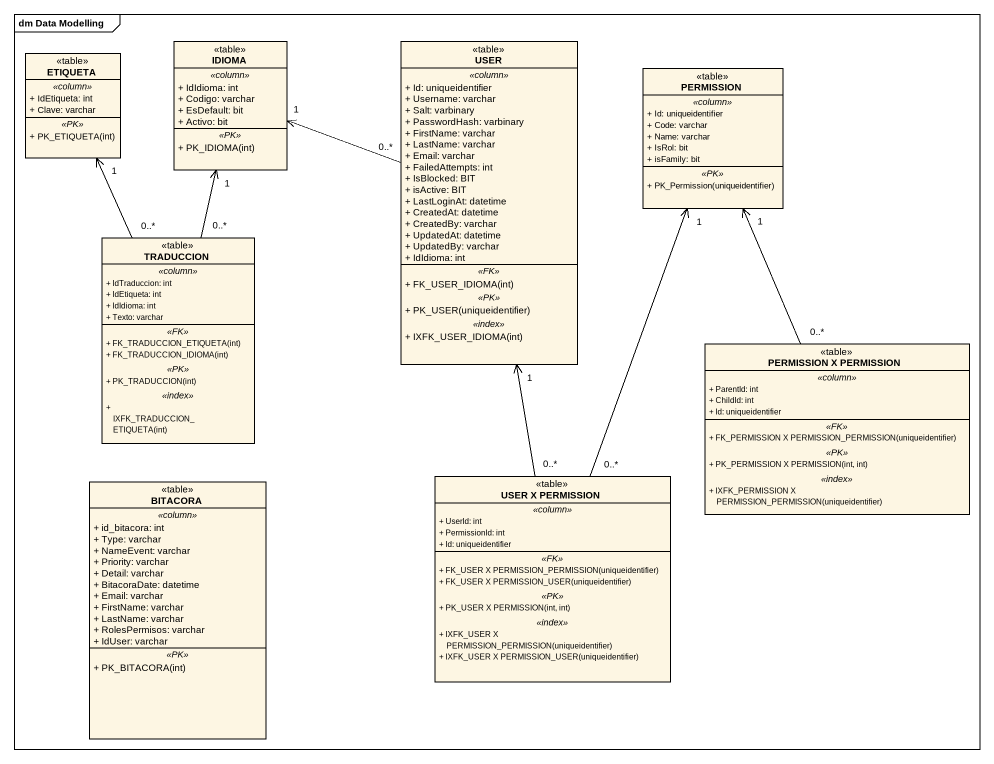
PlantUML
@startuml
mainframe dm Data Modelling
hide circle
hide empty members
skinparam classAttributeIconSize 0
class ETIQUETA <<table>> {
  .. <<column>> ..
  + IdEtiqueta: int
  + Clave: varchar
  .. <<PK>> ..
  + PK_ETIQUETA(int)
}
class IDIOMA <<table>> {
  .. <<column>> ..
  + IdIdioma: int
  + Codigo: varchar
  + EsDefault: bit
  + Activo: bit
  .. <<PK>> ..
  + PK_IDIOMA(int)
}
class USER <<table>> {
  .. <<column>> ..
  + Id: uniqueidentifier
  + Username: varchar
  + Salt: varbinary
  + PasswordHash: varbinary
  + FirstName: varchar
  + LastName: varchar
  + Email: varchar
  + FailedAttempts: int
  + IsBlocked: BIT
  + isActive: BIT
  + LastLoginAt: datetime
  + CreatedAt: datetime
  + CreatedBy: varchar
  + UpdatedAt: datetime
  + UpdatedBy: varchar
  + IdIdioma: int
  .. <<FK>> ..
  + FK_USER_IDIOMA(int)
  .. <<PK>> ..
  + PK_USER(uniqueidentifier)
  .. <<index>> ..
  + IXFK_USER_IDIOMA(int)
}
class PERMISSION <<table>> {
  .. <<column>> ..
  + Id: uniqueidentifier
  + Code: varchar
  + Name: varchar
  + IsRol: bit
  + isFamily: bit
  .. <<PK>> ..
  + PK_Permission(uniqueidentifier)
}
class TRADUCCION <<table>> {
  .. <<column>> ..
  + IdTraduccion: int
  + IdEtiqueta: int
  + IdIdioma: int
  + Texto: varchar
  .. <<FK>> ..
  + FK_TRADUCCION_ETIQUETA(int)
  + FK_TRADUCCION_IDIOMA(int)
  .. <<PK>> ..
  + PK_TRADUCCION(int)
  .. <<index>> ..
  + IXFK_TRADUCCION_ETIQUETA(int)
}
class "PERMISSION X PERMISSION" as PERMISSION_X_PERMISSION <<table>> {
  .. <<column>> ..
  + ParentId: int
  + ChildId: int
  + Id: uniqueidentifier
  .. <<FK>> ..
  + FK_PERMISSION X PERMISSION_PERMISSION(uniqueidentifier)
  .. <<PK>> ..
  + PK_PERMISSION X PERMISSION(int, int)
  .. <<index>> ..
  + IXFK_PERMISSION X PERMISSION_PERMISSION(uniqueidentifier)
}
class BITACORA <<table>> {
  .. <<column>> ..
  + id_bitacora: int
  + Type: varchar
  + NameEvent: varchar
  + Priority: varchar
  + Detail: varchar
  + BitacoraDate: datetime
  + Email: varchar
  + FirstName: varchar
  + LastName: varchar
  + RolesPermisos: varchar
  + IdUser: varchar
  .. <<PK>> ..
  + PK_BITACORA(int)
}
class "USER X PERMISSION" as USER_X_PERMISSION <<table>> {
  .. <<column>> ..
  + UserId: int
  + PermissionId: int
  + Id: uniqueidentifier
  .. <<FK>> ..
  + FK_USER X PERMISSION_PERMISSION(uniqueidentifier)
  + FK_USER X PERMISSION_USER(uniqueidentifier)
  .. <<PK>> ..
  + PK_USER X PERMISSION(int, int)
  .. <<index>> ..
  + IXFK_USER X PERMISSION_PERMISSION(uniqueidentifier)
  + IXFK_USER X PERMISSION_USER(uniqueidentifier)
}
USER "0..*" -left-> "1" IDIOMA
TRADUCCION "0..*" -up-> "1" ETIQUETA
TRADUCCION "0..*" -up-> "1" IDIOMA
PERMISSION_X_PERMISSION "0..*" -up-> "1" PERMISSION
USER_X_PERMISSION "0..*" -up-> "1" USER
USER_X_PERMISSION "0..*" -up-> "1" PERMISSION
@enduml
